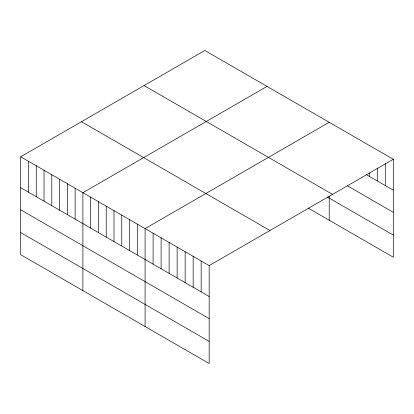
<?xml version="1.0" encoding="UTF-8"?>
<svg xmlns="http://www.w3.org/2000/svg" width="414" height="414" viewBox="0 0 414 414"><rect width="100%" height="100%" fill="white"/><g stroke="black" fill="none" stroke-linecap="round" stroke-linejoin="round"><path stroke-width="0.62" d="M20.7 156.787L209.173 265.602L209.173 363.518L20.7 254.703L20.7 156.787L204.826 50.482L393.3 159.297L393.3 257.213L308.114 208.03M267.02 86.391L82.898 192.696L82.898 290.607M329.218 122.301L145.091 228.606L145.091 326.517M209.173 265.602L393.3 159.297M366.064 174.491L393.3 190.217M347.377 185.808L393.3 212.325M144.062 85.563L332.54 194.378M326.998 196.826L393.3 235.105M81.46 121.706L269.938 230.52M20.7 187.702L209.173 296.517M20.7 209.815L209.173 318.63M20.7 232.59L209.173 341.405M385.289 163.049L385.289 185.591M377.278 168.084L377.278 180.965M369.267 173.119L369.267 176.343M329.218 196.21L329.218 220.217M201.163 260.98L201.163 291.896M193.157 256.354L193.157 287.269M185.146 251.728L185.146 282.643M177.135 247.106L177.135 278.022M169.124 242.48L169.124 273.395M161.113 237.853L161.113 268.769M153.102 233.232L153.102 264.148M137.319 224.119L137.319 255.034M129.546 219.627L129.546 250.542M121.768 215.14L121.768 246.056M113.995 210.654L113.995 241.569M106.222 206.162L106.222 237.077M98.444 201.675L98.444 232.59M90.671 197.183L90.671 228.104M75.12 188.21L75.12 219.125M67.347 183.718L67.347 214.638M59.575 179.231L59.575 210.146M51.797 174.744L51.797 205.66M44.024 170.252L44.024 201.168M36.251 165.766L36.251 196.681M28.473 161.279L28.473 192.194"/></g></svg>
